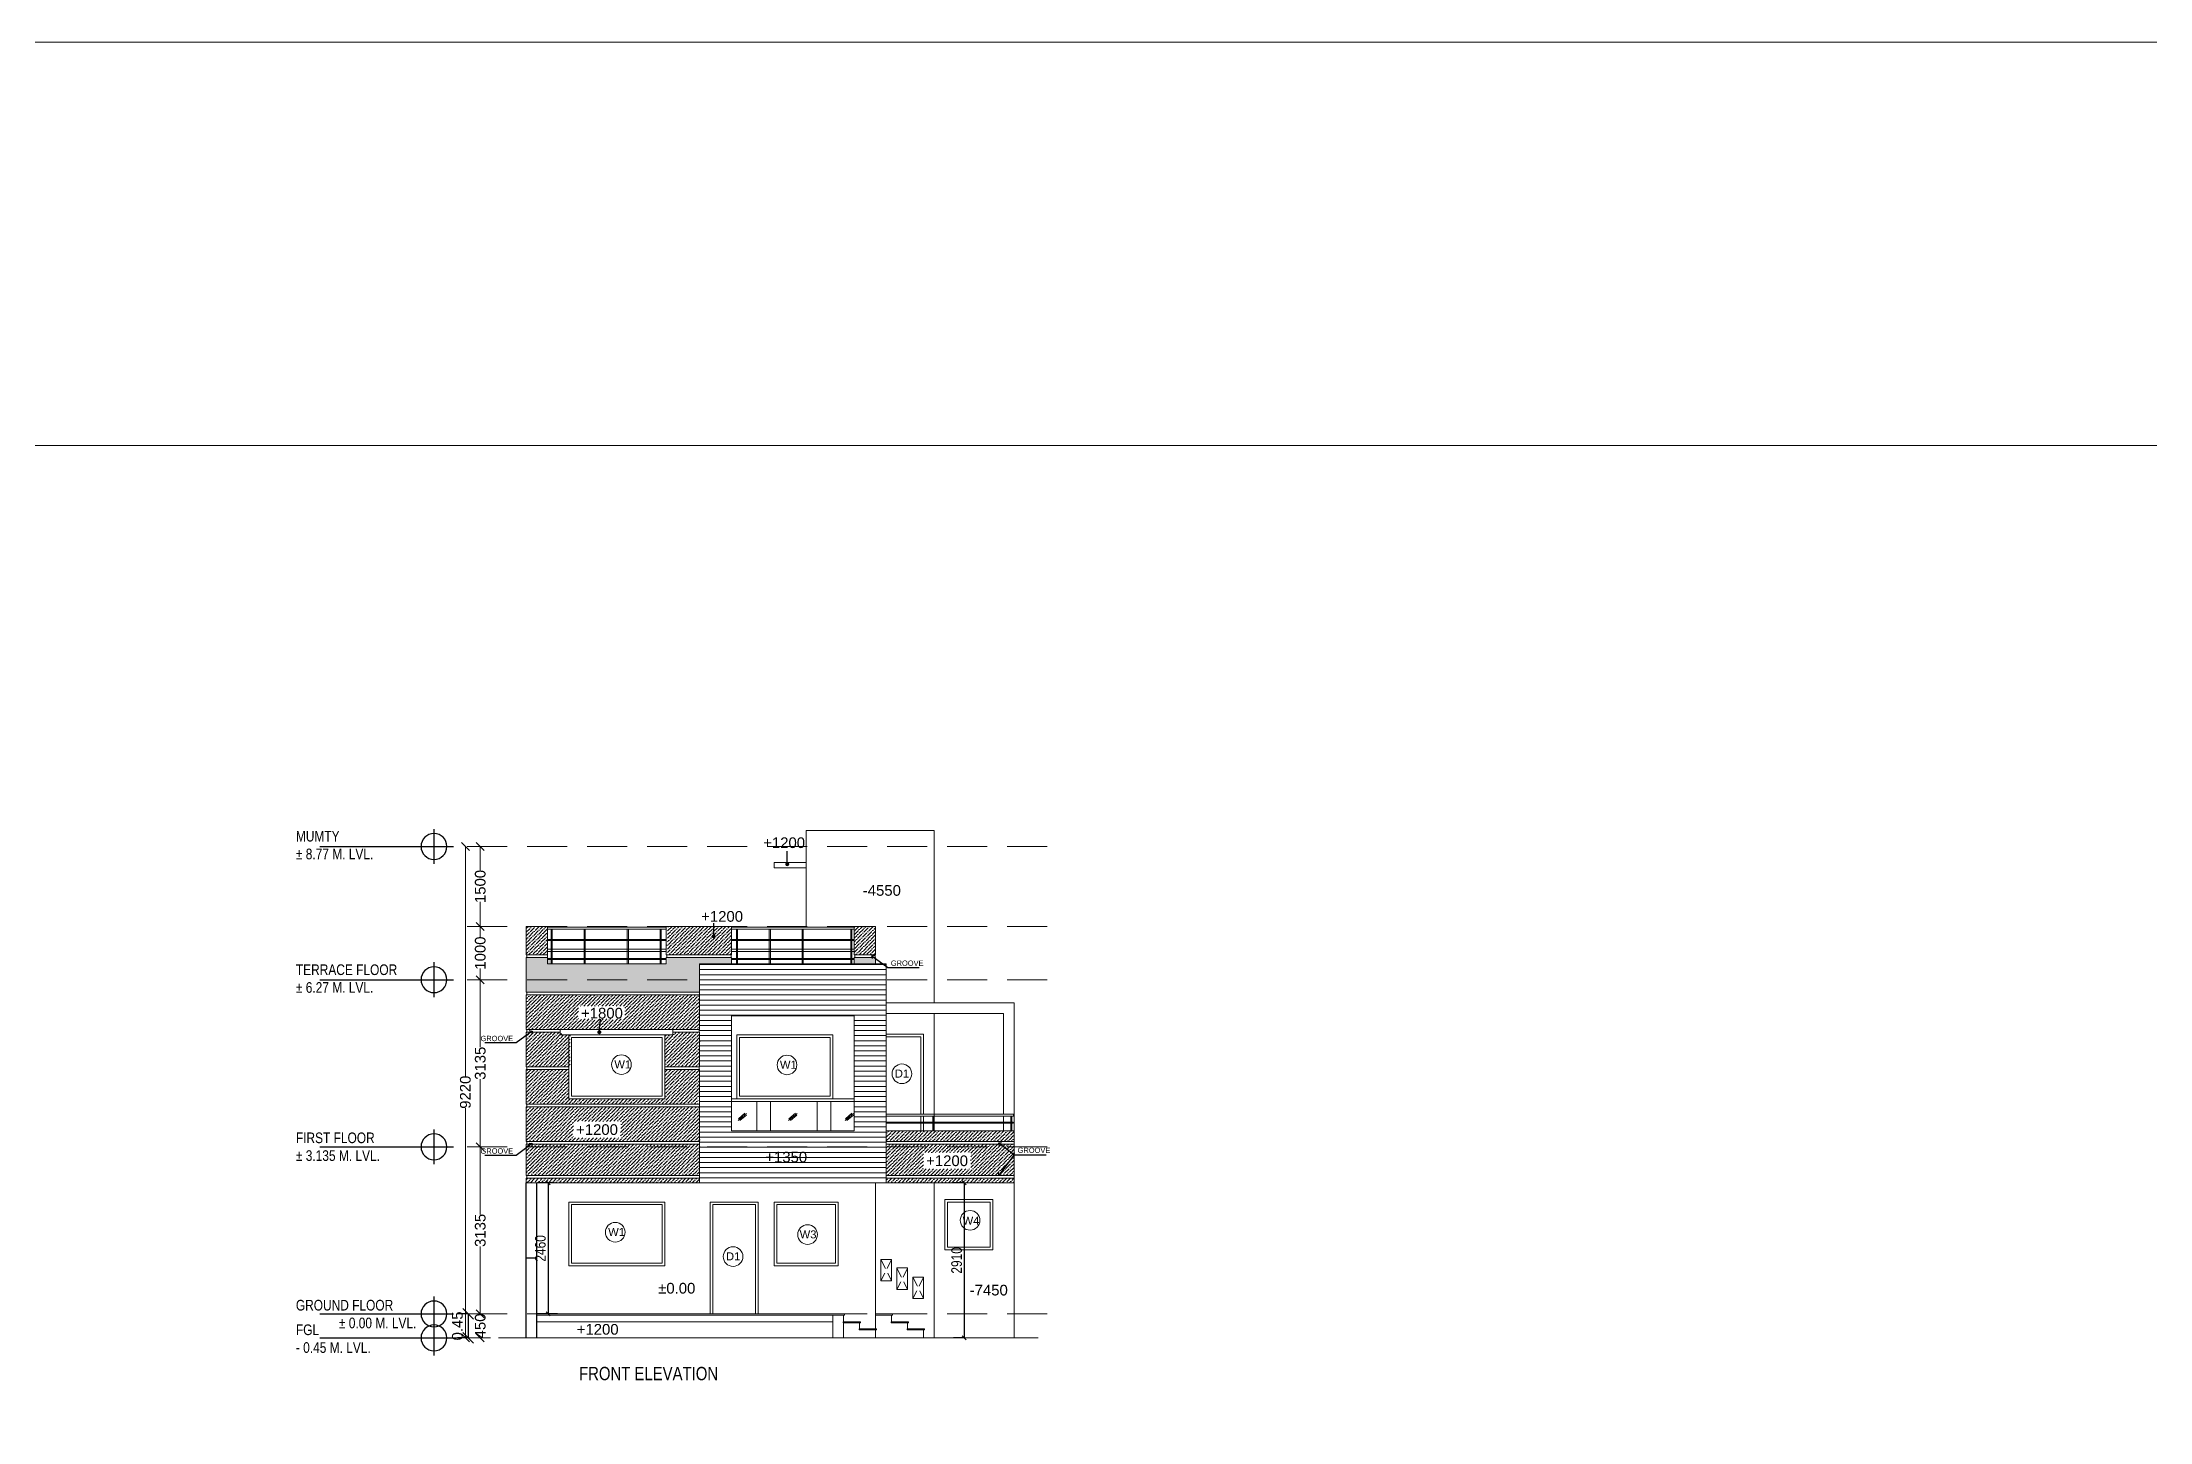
# Model space of a CAD drawing. Header units: metres. Extents: x 1689 to 2066, y 219 to 408.
# Drawn here: x 1981.39 to 2020.91, y 339.58 to 365.47 of the extents above; entities that cross this region are included whole.
import ezdxf

# ---------------------------------------------------------------- set-up
doc = ezdxf.new("R2010")
doc.units = ezdxf.units.M
doc.header["$LTSCALE"] = 1.5
for name, pattern in [('00_toilet$0$8th floor plan$0$HIDDEN', [0.375, 0.25, -0.125]), ('CENTER', [2, 1.25, -0.25, 0.25, -0.25]), ('DASHED', [0.75, 0.5, -0.25]), ('DASHED2', [0.375, 0.25, -0.125]), ('HIDDEN2', [4.7625, 3.175, -1.5875])]:
    doc.linetypes.add(name, pattern=pattern)
for name, color, linetype, lineweight in [('A- DOOR WINDOW TAGS', 7, 'Continuous', 5), ('A-DOOR', 13, 'Continuous', 13), ('A-ELE 01', 7, 'Continuous', 15), ('A-ELE 02', 252, 'Continuous', 9), ('A-GRID', 252, 'CENTER', 5), ('A-HATCH', 252, 'Continuous', 5), ('A-SYMBOL', 252, 'Continuous', 5), ('A-WINDOW', 143, 'Continuous', 13), ('A-Working Dimension', 42, 'Continuous', 5)]:
    doc.layers.add(name, color=color, linetype=linetype, lineweight=lineweight)
doc.layers.add('A-Text', color=7, linetype='Continuous')
doc.layers.add('A-TITLE', color=7, linetype='Continuous')
doc.styles.add('DIM', font='arial.ttf', dxfattribs={"width": 0.8, "height": 0.2})
doc.styles.add('Roman', font='romans.shx', dxfattribs={"bigfont": 'bigfont.shx'})
doc.styles.get("Standard").update_dxf_attribs({"font": 'arial.ttf', "height": 0.2})
doc.dimstyles.new('ISO-25', dxfattribs={"dimtxt": 0.2, "dimasz": 0.2, "dimexe": 0.2, "dimexo": 0.2, "dimgap": 0.1, "dimtad": 1, "dimdec": 3, "dimdsep": 46, "dimtxsty": 'Standard', "dimblk": 'OBLIQUE', "dimcen": 0.2, "dimclrt": 256, "dimadec": 0, "dimazin": 0, "dimtfac": 1, "dimtdec": 3, "dimtmove": 0, "dimatfit": 3, "dimfxl": 1, "dimarcsym": 0})
doc.dimstyles.new('W-DIM', dxfattribs={"dimtxt": 0.125, "dimasz": 0.075, "dimexe": 0.2, "dimexo": 0.2, "dimgap": 0.04, "dimtad": 1, "dimdec": 0, "dimlfac": 1000, "dimzin": 0, "dimdsep": 46, "dimtxsty": 'DIM', "dimblk": 'OBLIQUE', "dimcen": 0.09, "dimclrt": 7, "dimadec": 0, "dimazin": 0, "dimtfac": 1, "dimtdec": 0, "dimtofl": 0, "dimtmove": 0, "dimatfit": 3, "dimldrblk": 'OPEN90', "dimfxl": 0.1, "dimtolj": 1, "dimtzin": 0, "dimarcsym": 0})
doc.dimstyles.new('Working Dim', dxfattribs={"dimtxt": 0.125, "dimasz": 0.15, "dimexe": 0.09, "dimexo": 0.0625, "dimgap": 0, "dimtad": 0, "dimdec": 0, "dimlfac": 1000, "dimzin": 0, "dimdsep": 46, "dimtxsty": 'Standard', "dimblk": 'OBLIQUE', "dimcen": 0.09, "dimse1": 1, "dimse2": 1, "dimclrd": 256, "dimclre": 256, "dimadec": 0, "dimazin": 0, "dimtfac": 1, "dimtdec": 0, "dimtofl": 0, "dimtmove": 1, "dimatfit": 3, "dimldrblk": 'OBLIQUE', "dimfxl": 1, "dimtolj": 1, "dimtzin": 0, "dimlwd": -1, "dimlwe": -1, "dimarcsym": 0})
pattern_1 = [(45, (223.82924, -71.163706), (0.0252569703, 0.0926088912), [0.1190625, -0.0238125, 0, -0.0238125])]
pattern_2 = [(45, (223.80424, -71.163706), (0.0252569703, 0.0926088912), [0.1190625, -0.0238125, 0, -0.0238125])]

# ---------------------------------------------------------------- blocks, each defined once
blk = doc.blocks.new('A$C3A7D7E6B')
at = {"layer": 'A-Text', "color": 19}
for p, q in [((1766, 0), (-300, 0)), ((0, 270), (0, -270))]:
    blk.add_line(p, q, dxfattribs=at)
blk.add_circle((0, 0), 200, dxfattribs=at)
blk = doc.blocks.new('LEVELS 02')
at = {"layer": 'A-GRID', "linetype": 'DASHED'}
for p, q in [((0, 9.22), (-11.133, 9.22)), ((0, 7.72), (-11.133, 7.72)), ((0, 6.72), (-11.133, 6.72)), ((0, 3.585), (-11.133, 3.585)), ((0, 0.45), (-11.133, 0.45)), ((-12.314, 0), (0, 0))]:
    blk.add_line(p, q, dxfattribs=at)
at = {"layer": 'A-SYMBOL', "lineweight": -3, "xscale": -0.001212954476999878, "yscale": 0.001212954476999878, "zscale": 0.001212954476999878}
for p in [(-11.497, 9.22), (-11.497, 6.72), (-11.497, 3.585), (-11.497, 0.45), (-11.497, 0)]:
    blk.add_blockref('A$C3A7D7E6B', p, dxfattribs=at)
at = {"layer": 'A-Text', "char_height": 0.2, "attachment_point": 1, "style": 'DIM'}
for s, insert, width in [('MUMTY   \\P%%P 8.77 M. LVL.', (-14.086, 9.513), 1.82199), ('TERRACE FLOOR \\P%%P 6.27 M. LVL.', (-14.086, 7.008), 2.37517), ('FIRST FLOOR \\P%%P 3.135 M. LVL.', (-14.086, 3.854), 1.97738), ('GROUND FLOOR \\P             %%P 0.00 M. LVL.', (-14.086, 0.714), 2.28186), ('FGL \\P- 0.45 M. LVL.', (-14.086, 0.253), 1.76169)]:
    blk.add_mtext(s, dxfattribs=dict(at, insert=insert, width=width))
blk = doc.blocks.new('_Oblique')
at = {"color": 0, "linetype": 'ByBlock', "lineweight": -2}
blk.add_line((-0.5, -0.5), (0.5, 0.5), dxfattribs=at)
blk = doc.blocks.new('*D283')
at = {"color": 0, "linetype": 'HIDDEN2', "lineweight": -2, "transparency": 16777216}
for p, q in [((1989.376, 341.607), (1989.176, 341.607)), ((1989.376, 341.607), (1989.376, 341.157)), ((1989.376, 341.157), (1989.176, 341.157))]:
    blk.add_line(p, q, dxfattribs=at)
at = {"layer": 'Defpoints', "color": 0, "transparency": 16777216}
for p in [(1989.376, 341.607), (1989.376, 341.157), (1989.376, 341.157)]:
    blk.add_point(p, dxfattribs=at)
at = {"color": 0, "lineweight": -2, "transparency": 16777216, "xscale": 0.2, "yscale": 0.2, "zscale": 0.2}
for p, rotation in [((1989.376, 341.607), 90), ((1989.376, 341.157), 270)]:
    blk.add_blockref('_Oblique', p, dxfattribs=dict(at, rotation=rotation))
at = {"transparency": 16777216, "insert": (1989.173, 341.382), "char_height": 0.2, "attachment_point": 5, "rotation": 90}
blk.add_mtext('0.45', dxfattribs=at)
blk = doc.blocks.new('_Open90')
at = {"color": 0, "linetype": 'ByBlock', "lineweight": -2}
for p, q in [((0, 0), (-1, 0)), ((-0.5, 0.5), (0, 0)), ((0, 0), (-0.5, -0.5))]:
    blk.add_line(p, q, dxfattribs=at)
blk = doc.blocks.new('W1')
at = {"layer": 'A- DOOR WINDOW TAGS', "lineweight": 5}
blk.add_circle((1698.396, 432.822), 0.184, dxfattribs=at)
at = {"layer": 'A- DOOR WINDOW TAGS', "insert": (1698.264, 432.901), "char_height": 0.15, "attachment_point": 1, "style": 'Roman'}
blk.add_mtext_dynamic_manual_height_columns('{\\fArial|b0|i0|c0|p34;W1}', width=0.2464, gutter_width=0.325, heights=[0], dxfattribs=at)
blk = doc.blocks.new('W3')
at = {"layer": 'A- DOOR WINDOW TAGS', "lineweight": 5}
blk.add_circle((1701.914, 432.145), 0.184, dxfattribs=at)
at = {"layer": 'A- DOOR WINDOW TAGS', "insert": (1701.767, 432.223), "char_height": 0.15, "attachment_point": 1, "style": 'Roman'}
blk.add_mtext_dynamic_manual_height_columns('{\\fArial|b0|i0|c0|p34;W3}', width=0.2464, gutter_width=0.325, heights=[0], dxfattribs=at)
blk = doc.blocks.new('W4')
at = {"layer": 'A- DOOR WINDOW TAGS', "lineweight": 5}
blk.add_circle((1704.869, 439.593), 0.184, dxfattribs=at)
at = {"layer": 'A- DOOR WINDOW TAGS', "insert": (1704.729, 439.661), "char_height": 0.15, "attachment_point": 1, "style": 'Roman'}
blk.add_mtext_dynamic_manual_height_columns('{\\fArial|b0|i0|c0|p34;W4}', width=0.2464, gutter_width=0.325, heights=[0], dxfattribs=at)
blk = doc.blocks.new('D1')
at = {"layer": 'A- DOOR WINDOW TAGS', "lineweight": 5}
blk.add_circle((1700.437, 432.369), 0.184, dxfattribs=at)
at = {"layer": 'A- DOOR WINDOW TAGS', "insert": (1700.305, 432.448), "char_height": 0.15, "attachment_point": 1, "style": 'Roman'}
blk.add_mtext_dynamic_manual_height_columns('{\\fArial|b0|i0|c0|p34;D1}', width=0.2464, gutter_width=0.325, heights=[0], dxfattribs=at)
blk = doc.blocks.new('*D344')
at = {"layer": 'A-Working Dimension', "transparency": 16777216}
for p, q in [((1989.602, 344.742), (1989.602, 343.474)), ((1989.602, 341.607), (1989.602, 342.875))]:
    blk.add_line(p, q, dxfattribs=at)
at = {"layer": 'Defpoints', "color": 0, "linetype": 'Continuous', "transparency": 16777216}
for p in [(1989.602, 344.742), (1989.602, 344.742), (1990.314, 341.607)]:
    blk.add_point(p, dxfattribs=at)
at = {"layer": 'A-Working Dimension', "linetype": 'Continuous', "transparency": 16777216, "xscale": 0.15, "yscale": 0.15, "zscale": 0.15}
for p, rotation in [((1989.602, 344.742), 90), ((1989.602, 341.607), 270)]:
    blk.add_blockref('_Oblique', p, dxfattribs=dict(at, rotation=rotation))
at = {"layer": 'A-Working Dimension', "color": 0, "linetype": 'Continuous', "transparency": 16777216, "insert": (1989.602, 343.175), "char_height": 0.2, "attachment_point": 5, "rotation": 90}
blk.add_mtext('\\A1;3135', dxfattribs=at)
blk = doc.blocks.new('*D345')
at = {"layer": 'A-Working Dimension', "transparency": 16777216}
for p, q in [((1989.602, 341.607), (1989.602, 341.607)), ((1989.602, 341.157), (1989.602, 341.158))]:
    blk.add_line(p, q, dxfattribs=at)
at = {"layer": 'Defpoints', "color": 0, "linetype": 'Continuous', "transparency": 16777216}
for p in [(1989.602, 341.607), (1989.602, 341.157), (1989.602, 341.157)]:
    blk.add_point(p, dxfattribs=at)
at = {"layer": 'A-Working Dimension', "linetype": 'Continuous', "transparency": 16777216, "xscale": 0.15, "yscale": 0.15, "zscale": 0.15}
for p, rotation in [((1989.602, 341.607), 90), ((1989.602, 341.157), 270)]:
    blk.add_blockref('_Oblique', p, dxfattribs=dict(at, rotation=rotation))
at = {"layer": 'A-Working Dimension', "color": 0, "linetype": 'Continuous', "transparency": 16777216, "insert": (1989.602, 341.382), "char_height": 0.2, "attachment_point": 5, "rotation": 90}
blk.add_mtext('\\A1;450', dxfattribs=at)
blk = doc.blocks.new('*D346')
at = {"layer": 'A-Working Dimension', "color": 0, "linetype": 'Continuous', "lineweight": -2, "transparency": 16777216}
for p, q in [((1998.672, 344.067), (1998.476, 344.067)), ((1998.676, 344.067), (1998.676, 341.157)), ((1998.672, 341.157), (1998.476, 341.157))]:
    blk.add_line(p, q, dxfattribs=at)
at = {"layer": 'Defpoints', "color": 0, "linetype": 'Continuous', "transparency": 16777216}
for p in [(1998.872, 344.067), (1998.676, 341.157), (1998.872, 341.157)]:
    blk.add_point(p, dxfattribs=at)
at = {"layer": 'A-Working Dimension', "color": 0, "linetype": 'Continuous', "lineweight": -2, "transparency": 16777216, "xscale": 0.075, "yscale": 0.075, "zscale": 0.075}
for p, rotation in [((1998.676, 344.067), 90), ((1998.676, 341.157), 270)]:
    blk.add_blockref('_Oblique', p, dxfattribs=dict(at, rotation=rotation))
at = {"layer": 'A-Working Dimension', "color": 7, "linetype": 'Continuous', "transparency": 16777216, "insert": (1998.534, 342.612), "char_height": 0.2, "attachment_point": 5, "rotation": 90, "style": 'DIM'}
blk.add_mtext('\\A1;2910', dxfattribs=at)
blk = doc.blocks.new('*D347')
at = {"layer": 'A-Working Dimension', "color": 0, "linetype": 'Continuous', "lineweight": -2, "transparency": 16777216}
for p, q in [((1990.988, 344.067), (1990.672, 344.067)), ((1990.872, 344.067), (1990.872, 341.607)), ((1991.047, 341.607), (1990.672, 341.607))]:
    blk.add_line(p, q, dxfattribs=at)
at = {"layer": 'Defpoints', "color": 0, "linetype": 'Continuous', "transparency": 16777216}
for p in [(1991.188, 344.067), (1990.872, 341.607), (1991.247, 341.607)]:
    blk.add_point(p, dxfattribs=at)
at = {"layer": 'A-Working Dimension', "color": 0, "linetype": 'Continuous', "lineweight": -2, "transparency": 16777216, "xscale": 0.075, "yscale": 0.075, "zscale": 0.075}
for p, rotation in [((1990.872, 344.067), 90), ((1990.872, 341.607), 270)]:
    blk.add_blockref('_Oblique', p, dxfattribs=dict(at, rotation=rotation))
at = {"layer": 'A-Working Dimension', "color": 7, "linetype": 'Continuous', "transparency": 16777216, "insert": (1990.73, 342.837), "char_height": 0.2, "attachment_point": 5, "rotation": 90, "style": 'DIM'}
blk.add_mtext('\\A1;2460', dxfattribs=at)
blk = doc.blocks.new('*D348')
at = {"layer": 'A-Working Dimension', "transparency": 16777216}
for p, q in [((1989.602, 347.877), (1989.602, 346.609)), ((1989.602, 344.742), (1989.602, 346.01))]:
    blk.add_line(p, q, dxfattribs=at)
at = {"layer": 'Defpoints', "color": 0, "linetype": 'Continuous', "transparency": 16777216}
for p in [(1989.602, 347.877), (1989.602, 347.877), (1990.045, 344.742)]:
    blk.add_point(p, dxfattribs=at)
at = {"layer": 'A-Working Dimension', "linetype": 'Continuous', "transparency": 16777216, "xscale": 0.15, "yscale": 0.15, "zscale": 0.15}
for p, rotation in [((1989.602, 347.877), 90), ((1989.602, 344.742), 270)]:
    blk.add_blockref('_Oblique', p, dxfattribs=dict(at, rotation=rotation))
at = {"layer": 'A-Working Dimension', "color": 0, "linetype": 'Continuous', "transparency": 16777216, "insert": (1989.602, 346.31), "char_height": 0.2, "attachment_point": 5, "rotation": 90}
blk.add_mtext('\\A1;3135', dxfattribs=at)
blk = doc.blocks.new('*D349')
at = {"layer": 'A-Working Dimension', "transparency": 16777216}
for p, q in [((1989.602, 348.877), (1989.602, 348.666)), ((1989.602, 347.877), (1989.602, 348.088))]:
    blk.add_line(p, q, dxfattribs=at)
at = {"layer": 'Defpoints', "color": 0, "linetype": 'Continuous', "transparency": 16777216}
for p in [(1989.602, 348.877), (1989.611, 348.877), (1989.602, 347.877)]:
    blk.add_point(p, dxfattribs=at)
at = {"layer": 'A-Working Dimension', "linetype": 'Continuous', "transparency": 16777216, "xscale": 0.15, "yscale": 0.15, "zscale": 0.15}
for p, rotation in [((1989.602, 348.877), 90), ((1989.602, 347.877), 270)]:
    blk.add_blockref('_Oblique', p, dxfattribs=dict(at, rotation=rotation))
at = {"layer": 'A-Working Dimension', "color": 0, "linetype": 'Continuous', "transparency": 16777216, "insert": (1989.602, 348.377), "char_height": 0.2, "attachment_point": 5, "rotation": 90}
blk.add_mtext('\\A1;1000', dxfattribs=at)
blk = doc.blocks.new('*D350')
at = {"layer": 'A-Working Dimension', "transparency": 16777216}
for p, q in [((1989.602, 350.377), (1989.602, 349.916)), ((1989.602, 348.877), (1989.602, 349.338))]:
    blk.add_line(p, q, dxfattribs=at)
at = {"layer": 'Defpoints', "color": 0, "linetype": 'Continuous', "transparency": 16777216}
for p in [(1989.602, 350.377), (1989.602, 350.377), (1989.602, 348.877)]:
    blk.add_point(p, dxfattribs=at)
at = {"layer": 'A-Working Dimension', "linetype": 'Continuous', "transparency": 16777216, "xscale": 0.15, "yscale": 0.15, "zscale": 0.15}
for p, rotation in [((1989.602, 350.377), 90), ((1989.602, 348.877), 270)]:
    blk.add_blockref('_Oblique', p, dxfattribs=dict(at, rotation=rotation))
at = {"layer": 'A-Working Dimension', "color": 0, "linetype": 'Continuous', "transparency": 16777216, "insert": (1989.602, 349.627), "char_height": 0.2, "attachment_point": 5, "rotation": 90}
blk.add_mtext('\\A1;1500', dxfattribs=at)
blk = doc.blocks.new('*D377')
at = {"layer": 'A-Working Dimension', "transparency": 16777216}
for p, q in [((1989.323, 350.377), (1989.323, 346.066)), ((1989.323, 341.157), (1989.323, 345.469))]:
    blk.add_line(p, q, dxfattribs=at)
at = {"layer": 'Defpoints', "color": 0, "linetype": 'Continuous', "transparency": 16777216}
for p in [(1989.323, 350.377), (1989.402, 350.377), (1989.402, 341.157)]:
    blk.add_point(p, dxfattribs=at)
at = {"layer": 'A-Working Dimension', "linetype": 'Continuous', "transparency": 16777216, "xscale": 0.15, "yscale": 0.15, "zscale": 0.15}
for p, rotation in [((1989.323, 350.377), 90), ((1989.323, 341.157), 270)]:
    blk.add_blockref('_Oblique', p, dxfattribs=dict(at, rotation=rotation))
at = {"layer": 'A-Working Dimension', "color": 0, "linetype": 'Continuous', "transparency": 16777216, "insert": (1989.323, 345.767), "char_height": 0.2, "attachment_point": 5, "rotation": 90}
blk.add_mtext('\\A1;9220', dxfattribs=at)

msp = doc.modelspace()

# ---------------------------------------------------------------- hatches: boundary and pattern name
at = {"layer": 'A-HATCH', "lineweight": 5}
h = msp.add_hatch(dxfattribs=at)
h.set_pattern_fill('ANSI36', color=256, scale=0.015)
h.set_pattern_definition(pattern_1)
h.paths.add_polyline_path([(1990.86326, 348.87724), (1990.46326, 348.87724), (1990.46326, 348.34224), (1990.86326, 348.34224)])
h = msp.add_hatch(dxfattribs=at)
h.set_pattern_fill('ANSI36', color=256, scale=0.015)
h.set_pattern_definition(pattern_1)
h.paths.add_polyline_path([(1996.61324, 348.87724), (1996.61324, 348.34224), (1997.01327, 348.34224), (1997.01321, 348.87724)])
h.paths.add_polyline_path([(1994.31328, 348.34224), (1994.31328, 348.87724), (1993.11326, 348.87724), (1993.11055, 348.34224)])
h = msp.add_hatch(dxfattribs=at)
h.set_pattern_fill('ANSI36', color=256, scale=0.015)
h.set_pattern_definition([(45, (223.87924, -71.163706), (0.0252569703, 0.0926088912), [0.1190625, -0.0238125, 0, -0.0238125])])
h.paths.add_polyline_path([(1994.54268, 348.29224), (1995.39462, 348.29224)])
h.paths.add_polyline_path([(1993.71326, 348.17724), (1994.31328, 348.17724), (1994.31328, 348.29224), (1993.11326, 348.29224), (1993.10586, 348.17724), (1990.91326, 348.17724), (1990.91326, 348.29224), (1990.46326, 348.29224), (1990.46326, 347.64224), (1993.71383, 347.64224), (1993.71383, 348.17724)])
h.paths.add_polyline_path([(1996.61324, 348.29224), (1996.61324, 348.17724), (1997.01321, 348.17724), (1997.01327, 348.29224)])
h = msp.add_hatch(dxfattribs=at)
h.set_pattern_fill('ANSI31', color=225, scale=0.03, angle=135)
h.set_pattern_definition([(180, (331.19169, -35.59969), (-7e-18, -0.09525), [])])
h.paths.add_polyline_path([(1993.71383, 348.17724), (1997.21324, 348.17724), (1997.21324, 344.06724), (1993.71383, 344.06724)])
h.paths.add_polyline_path([(1996.61324, 345.04224), (1994.31328, 345.04224), (1994.31328, 347.20224), (1996.61324, 347.20224)], flags=16)
h = msp.add_hatch(dxfattribs=at)
h.set_pattern_fill('ANSI36', color=256, scale=0.015)
h.set_pattern_definition(pattern_2)
h.paths.add_polyline_path([(1992.28754, 347.3819), (1992.28754, 347.1407), (1991.44648, 347.14046), (1992.31256, 347.14046), (1992.31256, 347.3819)], flags=16)
h.paths.add_polyline_path([(1991.44648, 347.14046), (1991.44648, 347.3819), (1992.28754, 347.38214), (1992.28754, 347.1407)], flags=16)
h.paths.add_polyline_path([(1993.71383, 346.89224), (1993.21387, 346.89224), (1993.21387, 346.84224), (1993.0633, 346.84224), (1993.0633, 346.24224), (1993.70383, 346.24224), (1993.70383, 346.19224), (1993.0633, 346.19224), (1993.0633, 345.64224), (1993.71383, 345.64224)])
h.paths.add_polyline_path([(1990.46326, 346.94224), (1993.71383, 346.94224), (1993.71383, 347.59224), (1990.46326, 347.59224)])
h = msp.add_hatch(dxfattribs=at)
h.set_pattern_fill('ANSI36', color=256, scale=0.015)
h.set_pattern_definition(pattern_1)
h.paths.add_polyline_path([(1991.28822, 346.84224), (1991.12758, 346.84224), (1991.12758, 346.89224), (1990.46326, 346.89224), (1990.46326, 346.24224), (1991.28822, 346.24224)])
h = msp.add_hatch(dxfattribs=at)
h.set_pattern_fill('ANSI36', color=256, scale=0.015)
h.set_pattern_definition(pattern_2)
h.paths.add_polyline_path([(1993.68826, 345.64224), (1991.26322, 345.64224), (1991.26322, 346.19224), (1990.46326, 346.19224), (1990.46326, 345.54224), (1993.68826, 345.54224)])
h = msp.add_hatch(dxfattribs=at)
h.set_pattern_fill('ANSI36', color=256, scale=0.015)
h.set_pattern_definition([(45, (233.01607, -71.61096), (0.0252569703, 0.0926088912), [0.1190625, -0.0238125, 0, -0.0238125])])
h.paths.add_polyline_path([(1993.71383, 345.49224), (1990.46326, 345.49224), (1990.46326, 344.84224), (1993.71383, 344.84224)])
h.paths.add_polyline_path([(1991.3473, 344.91086), (1992.23413, 344.91086), (1992.23413, 345.21721), (1991.3473, 345.21721)], flags=16)
h = msp.add_hatch(dxfattribs=at)
h.set_pattern_fill('ANSI36', color=256, scale=0.015)
h.set_pattern_definition([(45, (224.188183, -71.163706), (0.0252569703, 0.0926088912), [0.1190625, -0.0238125, 0, -0.0238125])])
h.paths.add_polyline_path([(1997.91133, 344.32658), (1998.79817, 344.32658), (1998.79817, 344.63293), (1997.91133, 344.63293)], flags=16)
h.paths.add_polyline_path([(1999.61326, 344.06724), (1999.61326, 344.15224), (1997.21334, 344.15226), (1997.21334, 344.06726)])
h.paths.add_polyline_path([(1999.61326, 344.20224), (1999.61326, 344.79224), (1997.21418, 344.79226), (1997.21418, 344.20226)])
h.paths.add_polyline_path([(1999.61326, 344.84224), (1999.61326, 345.04224), (1997.21515, 345.04225), (1997.21515, 344.84225)])
h = msp.add_hatch(dxfattribs=at)
h.set_pattern_fill('ANSI36', color=256, scale=0.015)
h.set_pattern_definition(pattern_1)
h.paths.add_polyline_path([(1993.71383, 344.20224), (1993.71383, 344.79224), (1990.46326, 344.79224), (1990.46326, 344.20224)])
h = msp.add_hatch(dxfattribs=at)
h.set_pattern_fill('ANSI36', color=256, scale=0.015)
h.set_pattern_definition(pattern_1)
h.paths.add_polyline_path([(1993.71383, 344.06724), (1993.71383, 344.15224), (1990.46326, 344.15224), (1990.46326, 344.06724)])

# ---------------------------------------------------------------- linework, layer by layer
at = {"layer": 'A- DOOR WINDOW TAGS'}
msp.add_line((1999.61326, 344.06724), (1999.61326, 341.15724), dxfattribs=at)
at = {"layer": 'A-DOOR'}
for p, q in [((1997.21324, 347.44224), (1999.61326, 347.44224)), ((1999.61326, 345.04224), (1999.61326, 347.44224)), ((1999.41326, 347.24224), (1997.21324, 347.24224)), ((1999.41326, 345.35724), (1999.41326, 347.24224)), ((1991.10258, 346.84224), (1991.10258, 346.94224)), ((1997.91357, 346.85724), (1997.21324, 346.85724)), ((1997.86357, 346.80724), (1997.21324, 346.80724)), ((1997.86357, 345.35724), (1997.86357, 346.80724)), ((1997.91357, 345.35724), (1997.91357, 346.85724)), ((1994.31328, 345.64224), (1996.61324, 345.64224)), ((1994.31328, 345.59224), (1996.61324, 345.59224)), ((1994.5962, 345.37026), (1994.43744, 345.23715)), ((1994.56443, 345.37107), (1994.44218, 345.26858)), ((1994.59373, 345.33612), (1994.47148, 345.23363)), ((1995.54245, 345.37026), (1995.38368, 345.23715)), ((1995.51068, 345.37107), (1995.38843, 345.26858)), ((1995.53998, 345.33612), (1995.41773, 345.23363)), ((1996.60236, 345.37026), (1996.4436, 345.23715)), ((1996.57059, 345.37107), (1996.44834, 345.26858)), ((1996.59989, 345.33612), (1996.47764, 345.23363)), ((1997.86357, 345.20599), (1997.86357, 345.31724)), ((1997.86357, 345.04224), (1997.86357, 345.18599)), ((1997.91357, 345.20599), (1997.91357, 345.31724)), ((1997.91357, 345.04224), (1997.91357, 345.18599)), ((1999.41326, 345.20599), (1999.41326, 345.31724)), ((1999.41326, 345.04224), (1999.41326, 345.18599)), ((1998.11326, 344.06724), (1998.11326, 341.15724)), ((1993.91326, 343.70724), (1994.81326, 343.70724)), ((1993.91326, 341.60724), (1993.91326, 343.70724)), ((1993.96326, 343.65724), (1994.76326, 343.65724)), ((1993.96326, 341.60724), (1993.96326, 343.65724)), ((1994.76326, 343.65724), (1994.76326, 341.60724)), ((1994.81326, 343.70724), (1994.81326, 341.60724)), ((1997.11326, 342.22971), (1997.11326, 342.63004)), ((1997.11326, 342.63004), (1997.31326, 342.63004)), ((1997.31326, 342.63004), (1997.31326, 342.22971)), ((1997.31326, 342.22971), (1997.11326, 342.22971))]:
    msp.add_line(p, q, dxfattribs=at)
at = {"layer": 'A-DOOR', "color": 3}
for points in [[(1887.37548, 365.46712), (2065.945, 365.46712), (2065.945, 313.69756), (1887.37548, 313.69756)], [(1895.20132, 357.89834), (2056.37676, 357.89834), (2056.37676, 322.67152), (1895.20132, 322.67152)]]:
    msp.add_lwpolyline(points, close=True, dxfattribs=at)
at = {"layer": 'A-DOOR'}
for points in [[(1993.21387, 346.84224), (1991.10258, 346.84224), (1991.10258, 346.94224), (1993.21387, 346.94224)], [(1997.41326, 342.46931), (1997.61326, 342.46931), (1997.61326, 342.06357), (1997.41326, 342.06357)], [(1997.71326, 342.29758), (1997.91326, 342.29758), (1997.91326, 341.89758), (1997.71326, 341.89758)]]:
    msp.add_lwpolyline(points, close=True, dxfattribs=at)
at = {"layer": 'A-ELE 01'}
for p, q in [((1990.46326, 348.34224), (1990.46326, 348.87724)), ((1990.86326, 348.87724), (1990.46326, 348.87724)), ((1990.86326, 348.17724), (1990.86326, 348.87724)), ((1993.0883, 348.34224), (1993.0883, 348.87724)), ((1994.31328, 348.87724), (1993.0883, 348.87724)), ((1994.31328, 348.34224), (1994.31328, 348.87724)), ((1997.01326, 348.87724), (1996.61324, 348.87724)), ((1996.61324, 348.34224), (1996.61324, 348.87724)), ((1997.01326, 348.34224), (1997.01326, 348.87724)), ((1990.46326, 348.34224), (1990.86326, 348.34224)), ((1990.46326, 347.64224), (1990.46326, 348.29224)), ((1990.46326, 348.29224), (1990.86326, 348.29224)), ((1990.47326, 348.29224), (1990.47326, 348.34224)), ((1993.0883, 348.17724), (1990.86326, 348.17724)), ((1993.0883, 348.34224), (1994.31328, 348.34224)), ((1993.0883, 348.17724), (1993.0883, 348.29224)), ((1993.0883, 348.29224), (1994.31328, 348.29224)), ((1993.0983, 348.29224), (1993.0983, 348.34224)), ((1993.71383, 346.94224), (1993.71383, 348.17724)), ((1993.71383, 348.17724), (1997.21324, 348.17724)), ((1994.30328, 348.34224), (1994.30328, 348.29224)), ((1994.31328, 348.17724), (1994.31328, 348.29224)), ((1996.61324, 348.34224), (1997.01326, 348.34224)), ((1996.61324, 348.29224), (1997.01326, 348.29224)), ((1996.61324, 348.17724), (1996.61324, 348.29224)), ((1996.62324, 348.29224), (1996.62324, 348.34224)), ((1997.00326, 348.29224), (1997.00326, 348.34224)), ((1997.01326, 348.17724), (1997.01326, 348.29224)), ((1997.21324, 344.06724), (1997.21324, 348.17724)), ((1990.46326, 347.64224), (1993.71326, 347.64224)), ((1990.46326, 346.94224), (1990.46326, 347.59224)), ((1990.46326, 347.59224), (1993.71326, 347.59224)), ((1990.47326, 347.64224), (1990.47326, 347.64224)), ((1990.47326, 347.59224), (1990.47326, 347.64224)), ((1990.46326, 346.94224), (1991.10258, 346.94224)), ((1990.46326, 346.24224), (1990.46326, 346.89224)), ((1990.46326, 346.89224), (1991.10258, 346.89224)), ((1990.47326, 346.89224), (1990.47326, 346.94224)), ((1993.71383, 346.94224), (1993.21387, 346.94224)), ((1993.71383, 346.89224), (1993.21387, 346.89224)), ((1993.70383, 346.89224), (1993.70383, 346.94224)), ((1993.71383, 346.24224), (1993.71383, 346.89224)), ((1990.46326, 346.24224), (1991.26322, 346.24224)), ((1990.46326, 345.54224), (1990.46326, 346.19224)), ((1990.46326, 346.19224), (1991.26322, 346.19224)), ((1990.47326, 346.19224), (1990.47326, 346.24224)), ((1993.71383, 346.24224), (1993.0633, 346.24224)), ((1993.71383, 346.19224), (1993.0633, 346.19224)), ((1993.70383, 346.19224), (1993.70383, 346.24224)), ((1993.71383, 344.06724), (1993.71383, 346.19224)), ((1990.46326, 345.54224), (1993.71326, 345.54224)), ((1990.46326, 344.84224), (1990.46326, 345.49224)), ((1990.46326, 345.49224), (1993.71326, 345.49224)), ((1990.47326, 345.49224), (1990.47326, 345.54224)), ((1997.20641, 345.04224), (1999.61326, 345.04224)), ((1999.61326, 344.06724), (1999.61326, 345.04224)), ((1990.46326, 344.84224), (1993.71326, 344.84224)), ((1990.46326, 344.20224), (1990.46326, 344.79224)), ((1990.46326, 344.79224), (1993.71326, 344.79224)), ((1990.47326, 344.79224), (1990.47326, 344.84224)), ((1997.20428, 344.84224), (1999.61326, 344.84224)), ((1997.20428, 344.79224), (1999.61326, 344.79224)), ((1990.46326, 344.20224), (1993.71326, 344.20224)), ((1990.47326, 344.15224), (1990.47326, 344.20224)), ((1997.20428, 344.20224), (1999.61326, 344.20224)), ((1990.46326, 344.06724), (1990.46326, 344.15224)), ((1990.46326, 344.15224), (1993.71326, 344.15224)), ((1990.46326, 344.06724), (1993.71326, 344.06724)), ((1993.71383, 344.06724), (1997.21324, 344.06724)), ((1997.21324, 344.15224), (1999.61326, 344.15224)), ((1997.21324, 344.06724), (1999.61326, 344.06724)), ((1990.66326, 341.45724), (1996.21329, 341.45724)), ((1996.21329, 341.58724), (1996.21329, 341.15724)), ((1996.41329, 341.43724), (1996.41329, 341.15724))]:
    msp.add_line(p, q, dxfattribs=at)
at = {"layer": 'A-ELE 01', "color": 13}
for p, q in [((1990.86326, 348.86295), (1993.08872, 348.86295)), ((1990.86326, 348.82295), (1993.0883, 348.82295)), ((1990.86326, 348.63394), (1993.08887, 348.63394)), ((1990.86326, 348.61394), (1993.08887, 348.61394)), ((1990.93152, 348.82295), (1990.93152, 348.63467)), ((1990.93152, 348.61394), (1990.93152, 348.17724)), ((1990.95152, 348.82295), (1990.95152, 348.63467)), ((1990.95152, 348.61394), (1990.95152, 348.17724)), ((1991.54735, 348.82295), (1991.54735, 348.63394)), ((1991.54735, 348.61394), (1991.54735, 348.17724)), ((1991.56735, 348.82295), (1991.56735, 348.63394)), ((1991.56735, 348.61394), (1991.56735, 348.17724)), ((1992.35859, 348.82295), (1992.35859, 348.63394)), ((1992.35859, 348.61394), (1992.35859, 348.17724)), ((1992.37859, 348.82295), (1992.37859, 348.63394)), ((1992.37859, 348.61394), (1992.37859, 348.17724)), ((1992.97443, 348.82295), (1992.97443, 348.63467)), ((1992.97443, 348.61394), (1992.97443, 348.17724)), ((1992.99443, 348.82295), (1992.99443, 348.63467)), ((1992.99443, 348.61394), (1992.99443, 348.17724)), ((1994.31328, 348.86295), (1996.61324, 348.86295)), ((1994.31328, 348.82295), (1996.61324, 348.82295)), ((1994.31328, 348.63394), (1996.61324, 348.63394)), ((1994.31328, 348.61394), (1996.61324, 348.61394)), ((1994.40648, 348.82295), (1994.40648, 348.63467)), ((1994.40648, 348.61394), (1994.40648, 348.17724)), ((1994.42648, 348.82295), (1994.42648, 348.63467)), ((1994.42648, 348.61394), (1994.42648, 348.17724)), ((1995.02097, 348.82295), (1995.02097, 348.63394)), ((1995.02097, 348.61394), (1995.02097, 348.17724)), ((1995.04097, 348.82295), (1995.04097, 348.63394)), ((1995.04097, 348.61394), (1995.04097, 348.17724)), ((1995.63681, 348.82295), (1995.63681, 348.63467)), ((1995.63681, 348.61394), (1995.63681, 348.17724)), ((1995.65681, 348.82295), (1995.65681, 348.63467)), ((1995.65681, 348.61394), (1995.65681, 348.17724)), ((1996.54904, 348.82295), (1996.54904, 348.63467)), ((1996.54904, 348.61394), (1996.54904, 348.17724)), ((1996.56904, 348.82295), (1996.56904, 348.63467)), ((1996.56904, 348.61394), (1996.56904, 348.17724)), ((1990.86326, 348.44926), (1993.08887, 348.44926)), ((1990.86326, 348.40926), (1993.08887, 348.40926)), ((1990.86326, 348.278), (1993.08887, 348.278)), ((1990.86326, 348.258), (1993.08887, 348.258)), ((1994.31328, 348.44926), (1996.61324, 348.44926)), ((1994.31328, 348.40926), (1996.61324, 348.40926)), ((1994.31328, 348.278), (1996.61324, 348.278)), ((1994.31328, 348.258), (1996.61324, 348.258)), ((1990.66326, 341.60724), (1996.42224, 341.60724)), ((1990.66326, 341.58724), (1996.42329, 341.58724)), ((1995.95432, 341.60724), (1996.42329, 341.60724)), ((1996.40329, 341.45724), (1996.72326, 341.45724)), ((1996.40329, 341.45724), (1996.40329, 341.43724)), ((1996.40329, 341.43724), (1996.72326, 341.43724)), ((1996.41329, 341.58724), (1996.41329, 341.45724)), ((1996.71326, 341.43724), (1996.71326, 341.32724)), ((1997.01326, 341.60724), (1997.32326, 341.60724)), ((1997.01326, 341.58724), (1997.32326, 341.58724)), ((1997.30326, 341.45724), (1997.62326, 341.45724)), ((1997.30326, 341.45724), (1997.30326, 341.43724)), ((1997.30326, 341.43724), (1997.62326, 341.43724)), ((1997.31326, 341.58724), (1997.31326, 341.45724)), ((1997.61326, 341.43724), (1997.61326, 341.32724)), ((1996.70326, 341.32724), (1997.02326, 341.32724)), ((1996.70326, 341.32724), (1996.70326, 341.30724)), ((1996.70326, 341.30724), (1997.02326, 341.30724)), ((1997.01326, 341.30724), (1997.01326, 341.15724)), ((1997.60326, 341.32724), (1997.92326, 341.32724)), ((1997.60326, 341.32724), (1997.60326, 341.30724)), ((1997.60326, 341.30724), (1997.92326, 341.30724)), ((1997.91326, 341.30724), (1997.91326, 341.15724))]:
    msp.add_line(p, q, dxfattribs=at)
at = {"layer": 'A-ELE 01', "color": 175}
for p, q in [((1997.21324, 345.35724), (1999.59704, 345.35724)), ((1997.21324, 345.31724), (1999.59704, 345.31724)), ((1997.21324, 345.20599), (1999.59271, 345.20599)), ((1997.21324, 345.18599), (1999.59271, 345.18599)), ((1998.08583, 345.31724), (1998.08583, 345.20599)), ((1998.08583, 345.18599), (1998.08583, 345.04224)), ((1998.10583, 345.31724), (1998.10583, 345.20599)), ((1998.10583, 345.18599), (1998.10583, 345.04224)), ((1999.54667, 345.31724), (1999.54667, 345.20599)), ((1999.54667, 345.18599), (1999.54667, 345.04224)), ((1999.56667, 345.31724), (1999.56667, 345.20599)), ((1999.56667, 345.18599), (1999.56667, 345.04224)), ((1999.59271, 345.18599), (1999.59271, 345.20599)), ((1999.59704, 345.31724), (1999.59704, 345.35724))]:
    msp.add_line(p, q, dxfattribs=at)
at = {"layer": 'A-ELE 01'}
msp.add_lwpolyline([(1996.61324, 345.04224), (1994.31328, 345.04224), (1994.31328, 347.20224), (1996.61324, 347.20224)], close=True, dxfattribs=at)
at = {"layer": 'A-ELE 01', "color": 13}
for centre in [(1996.42329, 341.59724), (1996.72326, 341.44724), (1997.32326, 341.59724), (1997.62326, 341.44724), (1997.02326, 341.31724), (1997.92326, 341.31724)]:
    msp.add_arc(centre, 0.01, 270, 90, dxfattribs=at)
at = {"layer": 'A-ELE 02'}
for p, q in [((1994.78635, 345.59224), (1994.78635, 345.04224)), ((1995.04052, 345.59224), (1995.04052, 345.04224)), ((1995.91965, 345.59224), (1995.91965, 345.04224)), ((1996.17382, 345.59224), (1996.17382, 345.04224)), ((1997.01326, 341.32724), (1997.01326, 344.06724)), ((1999.16326, 343.70724), (1998.36319, 343.70724)), ((1998.36319, 342.85724), (1998.36319, 343.70724)), ((1999.16326, 343.70724), (1999.16326, 342.85724)), ((1999.16326, 342.85724), (1998.36319, 342.85724))]:
    msp.add_line(p, q, dxfattribs=at)
msp.add_lwpolyline([(1999.21326, 343.75724), (1999.21326, 342.80724), (1998.31319, 342.80724), (1998.31319, 343.75724), (1999.21326, 343.75724)], dxfattribs=at)
at = {"layer": 'A-HATCH'}
for p, q in [((1998.11345, 350.67756), (1995.71326, 350.67756)), ((1995.71326, 348.87724), (1995.71326, 350.67756)), ((1998.11345, 350.67756), (1998.11345, 347.44224)), ((1995.11326, 350.07756), (1995.11326, 349.97756)), ((1995.71326, 350.07756), (1995.11326, 350.07756)), ((1995.71326, 349.97756), (1995.11326, 349.97756)), ((1998.11345, 347.24224), (1998.11345, 345.04224))]:
    msp.add_line(p, q, dxfattribs=at)
at = {"layer": 'A-SYMBOL', "linetype": 'DASHED2', "ltscale": 0.5}
for p, q in [((1997.11326, 342.63004), (1997.31326, 342.22971)), ((1997.31326, 342.63004), (1997.11326, 342.22971)), ((1997.41326, 342.4639), (1997.61326, 342.06357)), ((1997.61326, 342.4639), (1997.41326, 342.06357)), ((1997.71326, 342.29758), (1997.91326, 341.89758)), ((1997.91326, 342.29758), (1997.71326, 341.89758))]:
    msp.add_line(p, q, dxfattribs=at)
at = {"layer": 'A-SYMBOL', "color": 0}
msp.add_line((1989.94197, 341.15724), (2000.06308, 341.15724), dxfattribs=at)
at = {"layer": 'A-TITLE'}
for p, q in [((1990.46326, 341.15724), (1990.46326, 344.06724)), ((1990.66326, 341.15724), (1990.66326, 344.06724)), ((1990.46326, 342.65724), (1990.66326, 342.65724))]:
    msp.add_line(p, q, dxfattribs=at)
at = {"layer": 'A-WINDOW'}
for points in [[(1991.26322, 346.84224), (1993.0633, 346.84224), (1993.0633, 345.64224), (1991.26322, 345.64224)], [(1991.31322, 346.79224), (1993.0133, 346.79224), (1993.0133, 345.69224), (1991.31322, 345.69224)], [(1994.41315, 346.84224), (1996.21322, 346.84224), (1996.21322, 345.64224), (1994.41315, 345.64224)], [(1994.46315, 346.79224), (1996.16322, 346.79224), (1996.16322, 345.69224), (1994.46315, 345.69224)], [(1991.26322, 343.70724), (1993.0633, 343.70724), (1993.0633, 342.50724), (1991.26322, 342.50724)], [(1991.31322, 343.65724), (1993.0133, 343.65724), (1993.0133, 342.55724), (1991.31322, 342.55724)], [(1995.11322, 343.70724), (1996.31329, 343.70724), (1996.31329, 342.50724), (1995.11322, 342.50724)], [(1995.16322, 343.65724), (1996.26329, 343.65724), (1996.26329, 342.55724), (1995.16322, 342.55724)]]:
    msp.add_lwpolyline(points, close=True, dxfattribs=at)

# ---------------------------------------------------------------- block references
at = {"layer": 'A- DOOR WINDOW TAGS', "lineweight": 13}
for p in [(293.85226, -86.53725), (296.95659, -86.54382), (293.73628, -89.68165)]:
    msp.add_blockref('W1', p, dxfattribs=at)
at = {"layer": 'A- DOOR WINDOW TAGS'}
for name, p in [('D1', (297.0704, -86.25666)), ('W4', (293.91734, -96.22937)), ('W3', (293.82407, -89.04871)), ('D1', (293.90453, -89.68544))]:
    msp.add_blockref(name, p, dxfattribs=at)
at = {"layer": 'A-GRID', "linetype": '00_toilet$0$8th floor plan$0$HIDDEN'}
msp.add_blockref('LEVELS 02', (2000.23094, 341.15724), dxfattribs=at)

# ---------------------------------------------------------------- texts
at = {"layer": 'A-HATCH', "style": 'DIM'}
msp.add_text('+1200', height=0.2, dxfattribs=at).set_placement((1997.96239, 344.38105))
at = {"layer": 'A-Text', "style": 'DIM'}
for s, p in [('+1200', (1994.90713, 350.34785)), ('-4550', (1996.77393, 349.45253)), ('+1200', (1993.74424, 348.96521)), ('+1800', (1991.49118, 347.15003)), ('+1200', (1991.39835, 344.96533)), ('+1350', (1994.94585, 344.44961)), ('%%P0.00', (1992.93764, 341.98967)), ('-7450', (1998.77849, 341.95387)), ('+1200', (1991.4108, 341.21846))]:
    msp.add_text(s, height=0.2, dxfattribs=at).set_placement(p)
at = {"layer": 'A-Text', "char_height": 0.1, "width": 0.7990842, "style": 'DIM'}
for insert, attachment_point in [((1997.29998, 348.23777), 1), ((1990.21894, 346.8249), 3), ((1990.21894, 344.71412), 3), ((1999.67752, 344.72748), 1)]:
    msp.add_mtext('GROOVE', dxfattribs=dict(at, insert=insert, attachment_point=attachment_point))
at = {"layer": 'A-Text', "ltscale": 50, "insert": (1991.45375, 340.61429), "char_height": 0.25, "width": 5.663069, "attachment_point": 1, "style": 'DIM'}
msp.add_mtext('FRONT ELEVATION', dxfattribs=at)

# ---------------------------------------------------------------- dimensions: what is measured, and where the dimension line sits
dim = msp.add_linear_dim(base=(1989.37556, 341.15724), p1=(1989.37556, 341.60724), p2=(1989.37556, 341.15724), angle=90, dimstyle='ISO-25', override={"dimfxl": 1.25, "dimfxlon": 1})
dim.commit()
dim.dimension.update_dxf_attribs({"geometry": '*D283', "text_midpoint": (1989.37556, 341.38224), "dimtype": 128})
at = {"layer": 'A-Working Dimension', "color": 0, "linetype": 'Continuous'}
for base, p1, p2, picture, middle in [((1989.32327, 350.37724), (1989.40151, 341.15724), (1989.40151, 350.37724), '*D377', (1989.32327, 345.76724)), ((1989.60151, 350.37724), (1989.60151, 348.87724), (1989.60151, 350.37724), '*D350', (1989.60151, 349.62724)), ((1989.60151, 348.87724), (1989.60151, 347.87724), (1989.61112, 348.87724), '*D349', (1989.60151, 348.37724)), ((1989.60151, 347.87724), (1990.04536, 344.74224), (1989.60151, 347.87724), '*D348', (1989.60151, 346.30974)), ((1989.60151, 344.74224), (1990.31356, 341.60724), (1989.60151, 344.74224), '*D344', (1989.60151, 343.17474))]:
    dim = msp.add_linear_dim(base=base, p1=p1, p2=p2, angle=90, dimstyle='Working Dim', dxfattribs=at)
    dim.commit()
    dim.dimension.update_dxf_attribs({"geometry": picture, "text_midpoint": middle})
at = {"layer": 'A-Working Dimension', "linetype": 'Continuous'}
for base, p1, p2, picture, middle in [((1990.87174, 341.60724), (1991.18819, 344.06724), (1991.24693, 341.60724), '*D347', (1990.72963, 342.83724)), ((1998.67624, 341.15724), (1998.8722, 344.06724), (1998.8722, 341.15724), '*D346', (1998.53413, 342.61224))]:
    dim = msp.add_linear_dim(base=base, p1=p1, p2=p2, angle=90, dimstyle='W-DIM', dxfattribs=at)
    dim.commit()
    dim.dimension.update_dxf_attribs({"geometry": picture, "text_midpoint": middle})
at = {"layer": 'A-Working Dimension', "color": 0, "linetype": 'Continuous'}
dim = msp.add_linear_dim(base=(1989.60151, 341.15724), p1=(1989.60151, 341.60724), p2=(1989.60151, 341.15724), angle=90, dimstyle='Working Dim', dxfattribs=at)
dim.commit()
dim.dimension.update_dxf_attribs({"geometry": '*D345', "text_midpoint": (1989.60151, 341.38224), "dimtype": 128})

# ---------------------------------------------------------------- leaders
at = {"layer": 'A-SYMBOL', "color": 0}
for points in [[(1995.3576, 350.04489), (1995.3576, 350.28916)], [(1993.97835, 348.69131), (1993.97835, 348.93558)], [(1991.83417, 346.89324), (1991.85917, 347.13751)]]:
    msp.add_leader(points, dimstyle='ISO-25', override={"dimasz": 0.075, "dimgap": 0.1, "dimtad": 0, "dimldrblk": 'Dot', "dimfxl": 1.25, "dimfxlon": 1, "dimtfill": 1, "dimarcsym": 1}, dxfattribs=at)
at = {"layer": 'A-Text', "ltscale": 50}
for points in [[(1996.94593, 348.32802), (1997.24223, 348.1037), (1997.83302, 348.1037)], [(1990.57299, 346.91515), (1990.27669, 346.69083), (1989.6859, 346.69083)], [(1990.57299, 344.80437), (1990.27669, 344.58005), (1989.6859, 344.58005)], [(1999.32347, 344.81773), (1999.61977, 344.59341), (2000.21056, 344.59341)], [(1999.32347, 344.20224), (1999.61977, 344.59341), (2000.21056, 344.59341)]]:
    msp.add_leader(points, dimstyle='W-DIM', override={"dimgap": 0.04, "dimtad": 0}, dxfattribs=at)

doc.saveas('drawing.dxf')
